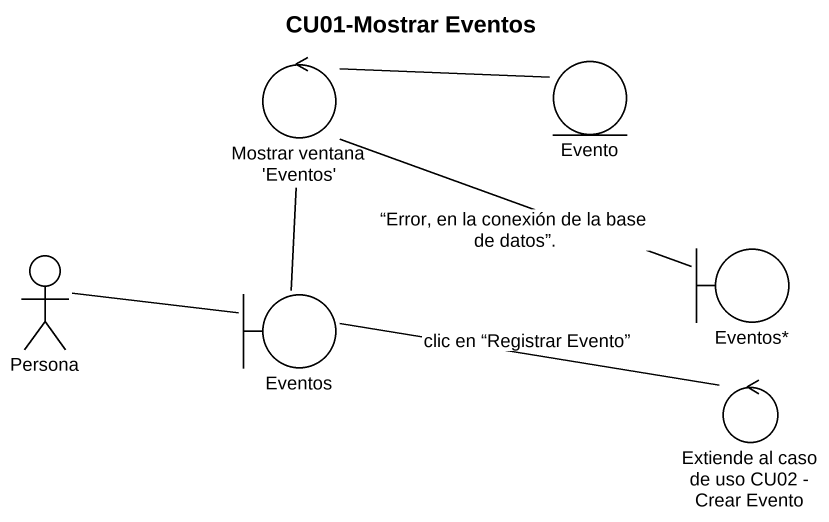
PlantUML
@startuml
title CU01-Mostrar Eventos
control "Mostrar ventana 'Eventos'" as Mostrar_ventana_Eventos
entity Evento
actor Persona
boundary Eventos
boundary "Eventos*" as Eventos_2
control "Extiende al caso de uso CU02 - Crear Evento" as Extiende_al_caso_de_uso
Mostrar_ventana_Eventos -right- Evento
Mostrar_ventana_Eventos -- Eventos
Mostrar_ventana_Eventos -right- Eventos_2 : “Error, en la conexión de la base de datos”.
Persona -right- Eventos
Extiende_al_caso_de_uso -left- Eventos : clic en “Registrar Evento”
@enduml
